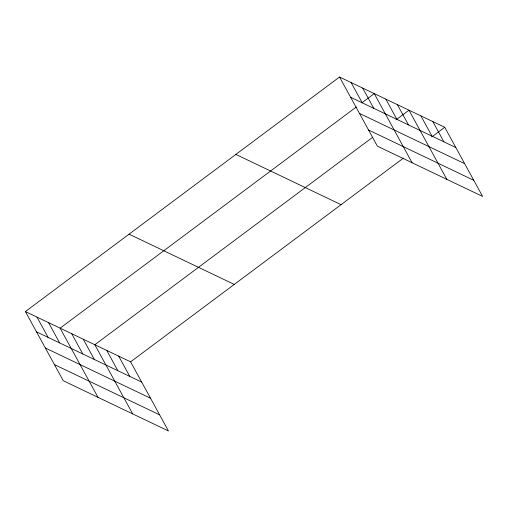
<?xml version="1.0" encoding="UTF-8"?>
<svg xmlns="http://www.w3.org/2000/svg" width="508" height="508" viewBox="0 0 508 508"><rect width="100%" height="100%" fill="white"/><g stroke="black" fill="none" stroke-linecap="round" stroke-linejoin="round"><path stroke-width="0.76" d="M25.4 311.575L130.6 361.829L168.466 430.987L63.265 380.733L25.4 311.575L339.535 77.013L444.735 127.267L482.6 196.425L377.4 146.171L339.535 77.013M356.356 106.959L60.115 328.162L97.981 397.313M361.912 102.813L374.25 93.599L412.115 162.757M372.561 137.363L94.831 344.741L132.696 413.899M396.011 119.856L408.972 110.179L446.83 179.337M130.6 361.829L403.396 158.14M431.781 136.944L444.735 127.267M350.634 97.282L455.835 147.536M359.467 113.411L464.668 163.671M368.567 130.035L473.767 180.296M235.871 154.419L341.071 204.673M129.064 234.169L234.264 284.423M36.5 331.845L141.7 382.099M45.333 347.974L150.533 398.234M54.432 364.598L159.633 414.858M432.816 121.571L443.909 141.84M420.891 115.875L431.99 136.144M397.396 104.654L408.495 124.924M385.826 99.123L396.919 119.393M362.68 88.068L373.774 108.337M351.111 82.537L362.204 102.806M118.681 356.133L129.775 376.403M106.756 350.437L117.856 370.707M83.261 339.217L94.361 359.486M71.692 333.686L82.785 353.955M48.546 322.631L59.639 342.9M36.97 317.1L48.07 337.369"/></g></svg>
